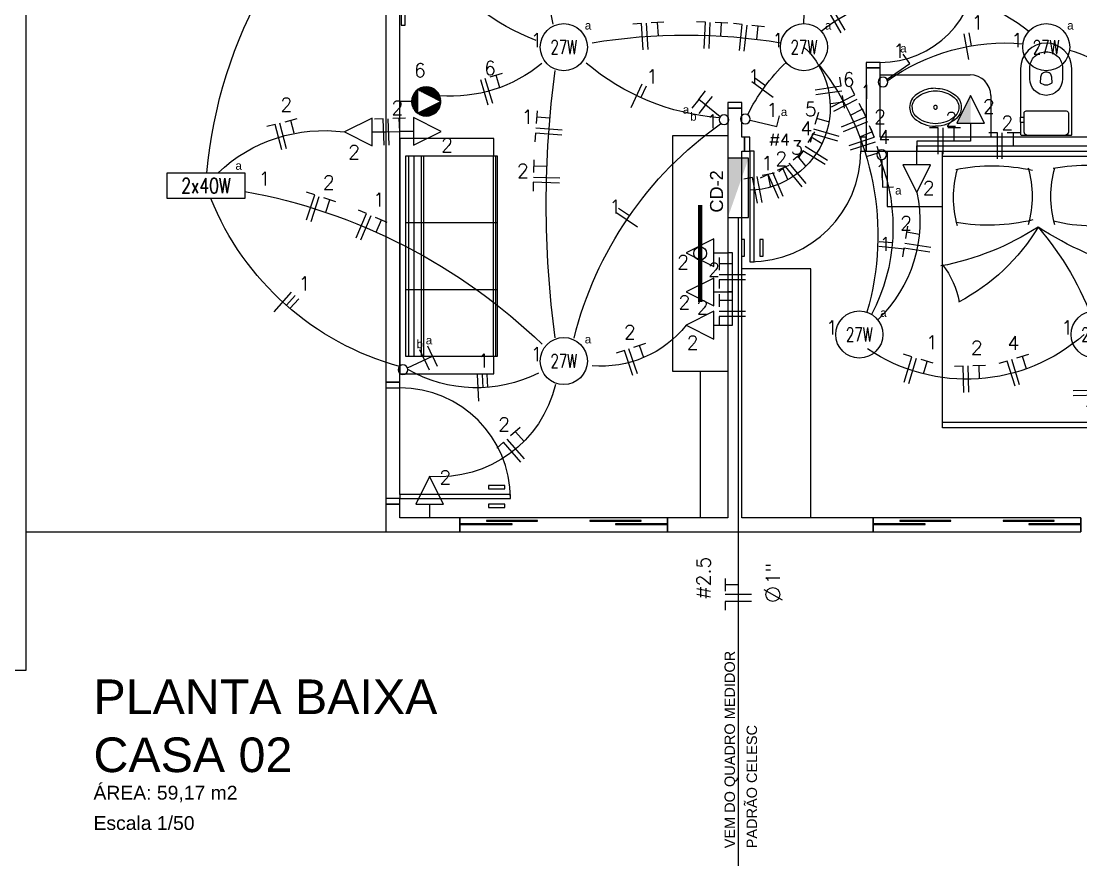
# Model space of a CAD drawing. Header units: metres. Extents: x 49 to 320, y -91 to 27.
# Drawn here: x 152.07 to 159.73, y -69.57 to -63.47 of the extents above; entities that cross this region are included whole.
import ezdxf
from ezdxf.enums import TextEntityAlignment as Align

# ---------------------------------------------------------------- set-up
doc = ezdxf.new("R2010")
doc.units = ezdxf.units.M
doc.header["$LTSCALE"] = 0.2
for name, color, linetype in [('ARQ-___-___-LEG', 3, 'Continuous'), ('ARQ-EQP', 24, 'Continuous'), ('ARQ-EQP-___-INT', 7, 'Continuous'), ('ARQ-MOB-___-INT', 7, 'Continuous'), ('BITOLA', 7, 'Continuous'), ('CIRCUITO', 7, 'Continuous'), ('CIRCUITO_FIACAO', 10, 'Continuous'), ('INTERRUPTORES', 6, 'Continuous'), ('LUMINARIAS', 1, 'Continuous'), ('SOMENTE_FIACAO', 3, 'Continuous'), ('SOMENTE_TUBULACAO', 5, 'Continuous'), ('TEXTO_INTERRUPTOR', 7, 'Continuous'), ('TOMADAS', 3, 'Continuous')]:
    doc.layers.add(name, color=color, linetype=linetype)
doc.styles.add('REGUA100', font='arial.ttf')
doc.styles.add('REGUA200', font='arial.ttf')
doc.styles.add('REGUA60', font='arial.ttf')
doc.styles.add('REGUA80', font='arial.ttf')
doc.styles.add('ROMANS', font='romans', dxfattribs={"height": 6})
doc.styles.get("Standard").update_dxf_attribs({"font": 'arial.ttf'})

# ---------------------------------------------------------------- blocks, each defined once
blk = doc.blocks.new('MBSOF232')
at = {"color": 0}
blk.add_lwpolyline([(100, 80), (-100, 80), (-100, 0), (-85, 0), (-85, -3), (85, -3), (85, 0), (100, 0)], close=True, dxfattribs=at)
at = {"layer": 'ARQ-MOB-___-INT'}
for p, q in [((85, 72.61), (-85, 72.61)), ((-28.51, -3), (-28.51, 75)), ((28.33, -3), (28.33, 75)), ((85, 67.93), (-85, 67.93)), ((85, 61.9), (-85, 61.9)), ((85, 59.89), (-85, 59.89)), ((85, 0.66), (-85, 0.66)), ((85, -1.35), (-85, -1.35))]:
    blk.add_line(p, q, dxfattribs=at)
blk.add_lwpolyline([(85, 0), (85, 75), (-85, 75), (-85, 0)], dxfattribs=at)
blk = doc.blocks.new('SAC616S2')
at = {"layer": 'ARQ-EQP', "color": 0, "linetype": 'ByBlock'}
blk.add_lwpolyline([(18.17, -1.5, -0.329256), (18.5, -1.88), (18.5, -49.6, -0.412623), (0, -68, -0.412623), (-18.5, -49.6), (-18.5, -14.45), (-18.9, -14.45), (-18.9, -10.95), (-18.5, -10.95), (-18.5, -1.88, -0.329256), (-18.17, -1.5), (-17.25, -1.5), (0, -1.5), (17.29, -1.5)], format="xyb", close=True, dxfattribs=at)
at = {"layer": 'ARQ-EQP-___-INT'}
for p, q in [((-18.5, -10.95), (-16, -10.95)), ((-18.5, -14.45), (-16, -14.45))]:
    blk.add_line(p, q, dxfattribs=at)
blk.add_lwpolyline([(-14, -1.5, 0.324141), (-16, -3.5), (-16, -17.5, 0.333333), (-14.5, -19), (0, -19), (14.5, -19, 0.333333), (16, -17.5), (16, -3.5, 0.324141), (14, -1.5, 0.324141)], format="xyb", dxfattribs=at)
for points in [[(0, -61.7, 0.418677), (11.8, -50), (11.8, -42.1, 0.411784), (0, -30.2, 0.411784), (-11.8, -42.1), (-11.8, -50, 0.418677)], [(0, -47, -0.428571), (-4, -43.3), (-4.3, -39.3, -0.16754), (0, -37.8, -0.16754), (4.3, -39.3), (4, -43.3, -0.428571)]]:
    blk.add_lwpolyline(points, format="xyb", close=True, dxfattribs=at)
blk.add_point((3.34, -68), dxfattribs=at)
blk = doc.blocks.new('SAL37S_2')
at = {"layer": 'ARQ-EQP-___-INT'}
for points in [[(0, -10, 0.145827), (-16.8, -14.9, 0.090827), (-22, -19.4, 0.12568), (-24.8, -26.7, 0.221372), (-20.6, -38.8, 0.186059), (0, -46.5, 0.186059)], [(0, -10, -0.145827), (16.8, -14.9, -0.090827), (22, -19.4, -0.12568), (24.8, -26.7, -0.221372), (20.6, -38.8, -0.186059), (0, -46.5, -0.186059)]]:
    blk.add_lwpolyline(points, format="xyb", dxfattribs=at)
blk.add_lwpolyline([(0, -12.5, 0.14623), (-15.5, -17, 0.09047), (-20, -20.9, 0.123903), (-22.4, -27, 0.21906), (-18.9, -37, 0.185248), (0, -44.1, 0.185248), (18.8, -37, 0.21906), (22.3, -27, 0.123903), (20, -20.9, 0.09047), (15.5, -17, 0.14623)], format="xyb", close=True, dxfattribs=at)
blk.add_circle((0, -28.3), 1.8, dxfattribs=at)
blk = doc.blocks.new('MDCCAS22')
at = {"color": 0}
blk.add_lwpolyline([(140, 0), (0, 0), (0, -200), (140, -200)], close=True, dxfattribs=at)
at = {"layer": 'ARQ-MOB-___-INT'}
for p, q in [((0, -4), (140, -4)), ((0, -196), (140, -196))]:
    blk.add_line(p, q, dxfattribs=at)
for centre, radius, start, end in [((36.14, -140.56), 130.32, 79.45741, 103.51085), ((82.89, -32.71), 76.8, 164.48595, 195.51405), ((-15.19, -32.71), 76.8, 344.48595, 15.51405), ((103.9, -146.58), 135.89, 78.80761, 102.36088), ((152.01, -32.7), 76.8, 164.48595, 195.51405), ((55.11, -33.55), 76.8, 344.48595, 15.51405), ((29.71, 76.04), 130.31, 259.29808, 283.35216), ((106.88, 82.36), 135.99, 256.29588, 279.84092), ((-55.47, 137.47), 230.14, 283.86849, 303.27711), ((243.13, -201.79), 226.41, 139.56103, 159.93611), ((178.64, 112.88), 199.47, 237.27407, 259.15181), ((195.03, 19.52), 144.83, 210.93609, 242.5714), ((188.19, -119.84), 61.23, 142.0564, 169.8271), ((-11.98, -146.66), 50.03, 27.33297, 76.02563)]:
    blk.add_arc(centre, radius, start, end, dxfattribs=at)
blk = doc.blocks.new('Titul1')
at = {"color": 6, "style": 'REGUA200', "width": 1.4}
blk.add_attdef('TITULO', (0, 0), '', height=5, dxfattribs=at)
at = {"color": 0, "style": 'REGUA80', "width": 1.4}
blk.add_attdef('ESCALA', (0, -3.98), '', height=2, dxfattribs=at)
blk = doc.blocks.new('*U332', base_point=(2524.24, 302.99))
at = {"linetype": 'Continuous'}
blk.add_circle((2524.24, 302.99), 17, dxfattribs=at)
at = {"linetype": 'Continuous', "style": 'ROMANS', "width": 0.7}
blk.add_text('27W', height=10, dxfattribs=at).set_placement((2524.2, 302.99), align=Align.MIDDLE)
blk = doc.blocks.new('*U333', base_point=(2524.24, 76.33))
at = {"linetype": 'Continuous'}
blk.add_circle((2524.24, 76.33), 17, dxfattribs=at)
at = {"linetype": 'Continuous', "style": 'ROMANS', "width": 0.7}
blk.add_text('27W', height=10, dxfattribs=at).set_placement((2524.2, 76.33), align=Align.MIDDLE)
blk = doc.blocks.new('*U334', base_point=(2697.74, 302.99))
at = {"linetype": 'Continuous'}
blk.add_circle((2697.74, 302.99), 17, dxfattribs=at)
at = {"linetype": 'Continuous', "style": 'ROMANS', "width": 0.7}
blk.add_text('27W', height=10, dxfattribs=at).set_placement((2697.7, 302.99), align=Align.MIDDLE)
blk = doc.blocks.new('*U335', base_point=(2872.74, 302.99))
at = {"linetype": 'Continuous'}
blk.add_circle((2872.74, 302.99), 17, dxfattribs=at)
at = {"linetype": 'Continuous', "style": 'ROMANS', "width": 0.7}
blk.add_text('27W', height=10, dxfattribs=at).set_placement((2872.7, 302.99), align=Align.MIDDLE)
blk = doc.blocks.new('*U336', base_point=(2907.74, 95.49))
at = {"linetype": 'Continuous'}
blk.add_circle((2907.74, 95.49), 17, dxfattribs=at)
at = {"linetype": 'Continuous', "style": 'ROMANS', "width": 0.7}
blk.add_text('27W', height=10, dxfattribs=at).set_placement((2907.7, 95.49), align=Align.MIDDLE)
blk = doc.blocks.new('*U337', base_point=(2737.74, 95.49))
at = {"linetype": 'Continuous'}
blk.add_circle((2737.74, 95.49), 17, dxfattribs=at)
at = {"linetype": 'Continuous', "style": 'ROMANS', "width": 0.7}
blk.add_text('27W', height=10, dxfattribs=at).set_placement((2737.7, 95.49), align=Align.MIDDLE)
blk = doc.blocks.new('*U396', base_point=(2265.74, 202.99))
blk.add_lwpolyline([(2237.74, 193.74), (2237.74, 212.24), (2293.74, 212.24), (2293.74, 193.74)], close=True)
at = {"style": 'ROMANS', "width": 0.75}
blk.add_text('2x40W', height=11, dxfattribs=at).set_placement((2265.74, 202.99), align=Align.MIDDLE)
blk = doc.blocks.new('*U321', base_point=(1831, -37))
blk.add_lwpolyline([(1802.5, -37), (1802.5, -17), (1859.5, -17), (1859.5, -37)], close=True)
blk.add_trace([(1859.5, -17), (1802.5, -37), (1859.5, -37)])
blk = doc.blocks.new('*U402', base_point=(1511.24, 274.62))
at = {"color": 2}
for p, q in [((1490.54, 291.31), (1495.14, 297.85)), ((1506.9, 279.8), (1490.54, 291.31))]:
    blk.add_line(p, q, dxfattribs=at)
blk.add_circle((1509.76, 277.79), 3.5, dxfattribs=at)
blk = doc.blocks.new('*U404', base_point=(1513.03, 227.99))
at = {"color": 2}
for p, q in [((1510.66, 221.86), (1510.28, 201.86)), ((1510.28, 201.86), (1502.28, 202.01))]:
    blk.add_line(p, q, dxfattribs=at)
blk.add_circle((1510.73, 225.36), 3.5, dxfattribs=at)
blk = doc.blocks.new('*U405', base_point=(1611.24, 248.26))
at = {"color": 2}
for p, q in [((1586.41, 245.65), (1584.54, 253.43)), ((1605.85, 250.33), (1586.41, 245.65))]:
    blk.add_line(p, q, dxfattribs=at)
blk.add_circle((1609.26, 251.15), 3.5, dxfattribs=at)
blk = doc.blocks.new('*U407', base_point=(1850.74, 67.39))
for p, q in [((1827.1, 79.86), (1830.45, 87.13)), ((1832.93, 77.17), (1836.28, 84.44)), ((1827.1, 79.86), (1823.75, 72.6)), ((1845.26, 71.48), (1827.1, 79.86)), ((1832.93, 77.17), (1829.58, 69.91))]:
    blk.add_line(p, q)
blk.add_circle((1848.44, 70.02), 3.5)
blk = doc.blocks.new('*U408', base_point=(1621.24, 249.71))
for p, q in [((1642.97, 265.26), (1637.96, 271.5)), ((1627.37, 252.74), (1642.97, 265.26)), ((1637.96, 261.23), (1632.95, 267.47)), ((1637.96, 261.23), (1642.96, 255)), ((1642.97, 265.26), (1647.98, 259.02))]:
    blk.add_line(p, q)
blk.add_circle((1624.64, 250.55), 3.5)
blk = doc.blocks.new('*X411')
at = {"color": 0}
for p, q in [((333.04, 761.73), (337.42, 766.1)), ((333.63, 763.2), (337.42, 766.99)), ((335.06, 765.51), (337.24, 767.69)), ((337.98, 767.55), (339.55, 769.11)), ((338.57, 767.25), (341.02, 769.7)), ((339.16, 766.96), (342.24, 770.04)), ((339.75, 766.66), (343.31, 770.22)), ((340.34, 766.37), (344.28, 770.31)), ((340.93, 766.07), (345.18, 770.33)), ((341.52, 765.78), (346.02, 770.28)), ((342.1, 765.49), (346.8, 770.18)), ((342.69, 765.19), (347.55, 770.05)), ((343.28, 764.9), (348.26, 769.87)), ((343.87, 764.6), (348.94, 769.66)), ((344.46, 764.31), (349.58, 769.43)), ((345.05, 764.01), (350.2, 769.16)), ((345.64, 763.72), (350.79, 768.86)), ((346.23, 763.42), (351.35, 768.55)), ((346.82, 763.13), (351.89, 768.2)), ((347.41, 762.83), (352.41, 767.84)), ((348, 762.54), (352.9, 767.45)), ((348.59, 762.24), (353.38, 767.03)), ((349.18, 761.95), (353.83, 766.6)), ((349.77, 761.65), (354.25, 766.14)), ((350.35, 761.36), (354.66, 765.66)), ((332.42, 757.57), (337.42, 762.57)), ((332.44, 758.47), (337.42, 763.45)), ((332.47, 756.73), (337.42, 761.68)), ((332.52, 759.44), (337.42, 764.34)), ((332.56, 755.94), (337.42, 760.8)), ((332.7, 755.2), (337.42, 759.92)), ((332.71, 760.51), (337.42, 765.22)), ((332.87, 754.49), (337.42, 759.03)), ((333.08, 753.81), (337.42, 758.15)), ((333.32, 753.17), (337.42, 757.26)), ((344.07, 745.36), (355.67, 756.95)), ((344.93, 745.33), (357.42, 757.82)), ((345.85, 745.36), (357.38, 756.9)), ((350.94, 761.07), (355.04, 765.16)), ((351.53, 760.77), (355.4, 764.64)), ((352.12, 760.48), (355.74, 764.09)), ((352.71, 760.18), (356.05, 763.52)), ((353.3, 759.89), (356.33, 762.92)), ((353.89, 759.59), (356.59, 762.3)), ((354.48, 759.3), (356.82, 761.64)), ((355.07, 759), (357.02, 760.96)), ((355.66, 758.71), (357.19, 760.24)), ((356.25, 758.41), (357.31, 759.48)), ((356.84, 758.12), (357.39, 758.67)), ((333.59, 752.55), (337.42, 756.38)), ((333.88, 751.96), (337.42, 755.5)), ((334.2, 751.39), (337.42, 754.61)), ((334.55, 750.85), (337.42, 753.73)), ((334.91, 750.34), (337.42, 752.84)), ((335.3, 749.84), (337.42, 751.96)), ((335.71, 749.37), (337.42, 751.08)), ((336.15, 748.92), (337.42, 750.19)), ((336.6, 748.49), (337.42, 749.31)), ((337.08, 748.09), (337.42, 748.43)), ((337.58, 747.71), (337.99, 748.11)), ((338.11, 747.35), (339.76, 749)), ((338.66, 747.01), (341.53, 749.88)), ((339.23, 746.7), (343.3, 750.77)), ((339.83, 746.41), (345.06, 751.65)), ((340.45, 746.15), (346.83, 752.53)), ((341.11, 745.92), (348.6, 753.42)), ((341.79, 745.73), (350.37, 754.3)), ((342.51, 745.56), (352.13, 755.19)), ((343.27, 745.44), (353.9, 756.07)), ((346.85, 745.48), (357.27, 755.9)), ((347.95, 745.7), (357.05, 754.79)), ((349.23, 746.1), (356.65, 753.52)), ((350.84, 746.82), (355.93, 751.91))]:
    blk.add_line(p, q, dxfattribs=at)
blk = doc.blocks.new('*U414', base_point=(1850.74, 263.81))
for p, q in [((1820.99, 263.81), (1837.99, 272.31)), ((1837.99, 272.31), (1837.99, 255.31)), ((1837.99, 255.31), (1820.99, 263.81)), ((1842.24, 263.81), (1850.74, 263.81))]:
    blk.add_line(p, q)
blk.add_circle((1831.62, 263.81), 10.62)
at = {"xscale": 0.85, "yscale": 0.85, "zscale": 0.85, "rotation": 180}
blk.add_blockref('*X411', (2124.8, 907.96), dxfattribs=at)
blk = doc.blocks.new('*U417', base_point=(1484.76, 227.99))
for p, q in [((1484.76, 217.99), (1484.76, 227.99)), ((1474.76, 217.99), (1494.76, 217.99)), ((1484.76, 197.99), (1474.76, 217.99)), ((1494.76, 217.99), (1484.76, 197.99))]:
    blk.add_line(p, q)
blk = doc.blocks.new('*U420', base_point=(1621.24, 102.24))
for p, q in [((1631.24, 112.24), (1651.24, 102.24)), ((1631.24, 92.24), (1631.24, 112.24)), ((1631.24, 102.24), (1621.24, 102.24)), ((1651.24, 102.24), (1631.24, 92.24))]:
    blk.add_line(p, q)
blk = doc.blocks.new('*U421', base_point=(1621.24, 126.22))
for p, q in [((1631.24, 136.22), (1651.24, 126.22)), ((1631.24, 116.22), (1631.24, 136.22)), ((1631.24, 126.22), (1621.24, 126.22)), ((1651.24, 126.22), (1631.24, 116.22))]:
    blk.add_line(p, q)
blk = doc.blocks.new('*U422', base_point=(1621.24, 154.5))
for p, q in [((1631.24, 164.5), (1651.24, 154.5)), ((1631.24, 144.5), (1631.24, 164.5)), ((1631.24, 154.5), (1621.24, 154.5)), ((1651.24, 154.5), (1631.24, 144.5))]:
    blk.add_line(p, q)
blk = doc.blocks.new('*U425', base_point=(1829.21, -37.01))
for p, q in [((1819.21, -27.01), (1829.21, -7.01)), ((1829.21, -7.01), (1839.21, -27.01)), ((1839.21, -27.01), (1819.21, -27.01)), ((1829.21, -27.01), (1829.21, -37.01))]:
    blk.add_line(p, q)
blk = doc.blocks.new('*U426', base_point=(1850.74, 242.1))
for p, q in [((1820.74, 242.1), (1840.74, 252.1)), ((1840.74, 252.1), (1840.74, 232.1)), ((1840.74, 232.1), (1820.74, 242.1)), ((1840.74, 242.1), (1850.74, 242.1))]:
    blk.add_line(p, q)
blk = doc.blocks.new('*U427', base_point=(1860.74, 241.74))
for p, q in [((1870.74, 251.74), (1890.74, 241.74)), ((1870.74, 231.74), (1870.74, 251.74)), ((1870.74, 241.74), (1860.74, 241.74)), ((1890.74, 241.74), (1870.74, 231.74))]:
    blk.add_line(p, q)
blk = doc.blocks.new('*U434', base_point=(1605.24, 199.63))
at = {"linetype": 'ByBlock'}
for start, end in [(283.82247, 283.82247), (133.0073, 268.33735)]:
    blk.add_arc((1606.98, 259.32), 59.72, start, end, dxfattribs=at)
blk = doc.blocks.new('*U435', base_point=(1553.79, 314.56))
at = {"linetype": 'ByBlock'}
blk.add_arc((1478.74, 221.27), 119.73, 51.18675, 128.81325, dxfattribs=at)
blk = doc.blocks.new('*U436', base_point=(1579.21, 292))
at = {"linetype": 'ByBlock'}
blk.add_arc((1485.23, 194.29), 135.57, 26.05607, 46.11526, dxfattribs=at)
blk = doc.blocks.new('*U437', base_point=(1582.95, 306.12))
at = {"linetype": 'ByBlock'}
blk.add_arc((1651.12, -104.29), 416.04, 80.56994, 99.43006, dxfattribs=at)
blk = doc.blocks.new('*U438', base_point=(1566.35, 319.99))
at = {"linetype": 'ByBlock'}
for start, end in [(64.71513, 64.71513), (1.87242, 60.25791)]:
    blk.add_arc((1347.88, 312.85), 218.58, start, end, dxfattribs=at)
blk = doc.blocks.new('*U439', base_point=(1555.21, 290.06))
at = {"linetype": 'ByBlock'}
for start, end in [(201.09787, 201.09787), (141.96764, 196.2101)]:
    blk.add_arc((1712.22, 167.25), 199.34, start, end, dxfattribs=at)
blk = doc.blocks.new('*U440', base_point=(1512.8, 85.09))
at = {"linetype": 'ByBlock'}
for start, end in [(311.54724, 311.54724), (228.45276, 303.94152)]:
    blk.add_arc((1441.24, 191.41), 128.16, start, end, dxfattribs=at)
blk = doc.blocks.new('*U441', base_point=(1517.42, 110.02))
at = {"linetype": 'ByBlock'}
blk.add_arc((1637.2, 172.85), 135.26, 158.7442, 207.67668, dxfattribs=at)
blk = doc.blocks.new('*U442', base_point=(1512.98, 106.13))
at = {"linetype": 'ByBlock'}
blk.add_arc((1580.88, 177.25), 98.33, 167.81988, 226.32762, dxfattribs=at)
blk = doc.blocks.new('*U445', base_point=(1484.76, 227.99))
at = {"linetype": 'ByBlock'}
blk.add_lwpolyline([(1484.76, 227.99), (1484.76, 231.73), (1305.42, 231.73), (1305.42, 227.99)], dxfattribs=at)
blk = doc.blocks.new('*U446', base_point=(1374.38, 300.85))
at = {"linetype": 'ByBlock'}
blk.add_arc((1391.24, 235.58), 67.41, 104.48774, 151.26272, dxfattribs=at)
blk = doc.blocks.new('*U447', base_point=(1408.07, 305.44))
at = {"linetype": 'ByBlock'}
blk.add_arc((1420.79, 159.08), 146.92, 54.38759, 94.96753, dxfattribs=at)
blk = doc.blocks.new('*U453', base_point=(1739.87, 319.54))
at = {"linetype": 'ByBlock'}
blk.add_arc((1289.74, 416.33), 460.42, 347.86573, 12.13427, dxfattribs=at)
blk = doc.blocks.new('*U454', base_point=(1738.47, 286.17))
at = {"linetype": 'ByBlock'}
blk.add_arc((1024.38, 189.66), 720.58, 352.30262, 7.69738, dxfattribs=at)
blk = doc.blocks.new('*U455', base_point=(1723.55, 291.41))
at = {"linetype": 'ByBlock'}
blk.add_arc((1614.14, 421.38), 169.89, 274.61369, 310.09085, dxfattribs=at)
blk = doc.blocks.new('*U456', base_point=(1732.37, 92.94))
at = {"linetype": 'ByBlock'}
blk.add_arc((1470.13, 27.02), 270.4, 14.10915, 54.66184, dxfattribs=at)
blk = doc.blocks.new('*U457', base_point=(1719.32, 72.99))
at = {"linetype": 'ByBlock'}
for start, end in [(287.56289, 287.56289), (218.43399, 275.06739)]:
    blk.add_arc((1712.42, 150.79), 78.11, start, end, dxfattribs=at)
blk = doc.blocks.new('*U458', base_point=(1750.51, 67.49))
at = {"linetype": 'ByBlock'}
blk.add_arc((1795.17, 157.19), 100.2, 243.53123, 299.77846, dxfattribs=at)
blk = doc.blocks.new('*U459', base_point=(1738.24, 59.48))
at = {"linetype": 'ByBlock'}
blk.add_arc((1822.48, 79.27), 86.54, 193.2213, 274.46072, dxfattribs=at)
blk = doc.blocks.new('*U460', base_point=(1752.27, 307.91))
at = {"linetype": 'ByBlock'}
blk.add_arc((1702.12, 444.5), 145.5, 290.16087, 4.05589, dxfattribs=at)
blk = doc.blocks.new('*U461', base_point=(1748.18, 291.14))
at = {"linetype": 'ByBlock'}
blk.add_arc((1813.96, 371), 103.46, 230.52012, 274.33674, dxfattribs=at)
blk = doc.blocks.new('*U462', base_point=(1747.96, 88.4))
at = {"linetype": 'ByBlock'}
blk.add_arc((2037.38, -210.32), 415.94, 100.33806, 134.09441, dxfattribs=at)
blk = doc.blocks.new('*U463', base_point=(1982.05, 212.24))
at = {"linetype": 'ByBlock'}
blk.add_arc((1905.64, 131.77), 110.98, 46.4822, 97.71385, dxfattribs=at)
blk = doc.blocks.new('*U464', base_point=(1860.74, 241.74))
at = {"linetype": 'ByBlock'}
blk.add_lwpolyline([(1860.74, 241.74), (1860.74, 241.74), (1850.74, 242.1), (1850.74, 242.1)], dxfattribs=at)
blk = doc.blocks.new('*U465', base_point=(1987.27, 193.74))
at = {"linetype": 'ByBlock'}
blk.add_arc((1796.64, 270.64), 205.55, 285.33225, 338.03016, dxfattribs=at)
blk = doc.blocks.new('*U466', base_point=(1990.06, 212.24))
at = {"linetype": 'ByBlock'}
blk.add_arc((1658.81, 183.21), 332.52, 5.00833, 54.68694, dxfattribs=at)
blk = doc.blocks.new('*U478', base_point=(1621.24, 102.24))
at = {"linetype": 'ByBlock'}
blk.add_lwpolyline([(1621.24, 102.24), (1617.97, 102.24), (1617.97, 126.22), (1621.24, 126.22)], dxfattribs=at)
blk = doc.blocks.new('*U479', base_point=(1621.24, 126.22))
at = {"linetype": 'ByBlock'}
blk.add_lwpolyline([(1621.24, 126.22), (1617.97, 126.22), (1617.97, 154.5), (1621.24, 154.5)], dxfattribs=at)
blk = doc.blocks.new('*U448', base_point=(1438.38, 237.99))
for p, q in [((1428.38, 247.99), (1438.38, 267.99)), ((1438.38, 267.99), (1448.38, 247.99)), ((1448.38, 247.99), (1428.38, 247.99)), ((1438.38, 247.99), (1438.38, 237.99))]:
    blk.add_line(p, q)
blk.add_trace([(1438.38, 247.99), (1448.38, 247.99), (1438.38, 267.99)])
blk = doc.blocks.new('*U481', base_point=(2818.1, 237.99))
at = {"linetype": 'ByBlock'}
blk.add_lwpolyline([(2818.1, 237.99), (2818.1, 235.21), (2779.22, 235.21), (2779.22, 227.99), (2779.22, 227.99)], dxfattribs=at)
blk = doc.blocks.new('*U444', base_point=(1360.03, 78.92))
at = {"linetype": 'ByBlock'}
for start, end in [(16.02017, 16.02017), (337.45978, 9.75183)]:
    blk.add_arc((1206.81, 52.59), 155.47, start, end, dxfattribs=at)
blk = doc.blocks.new('N')
for p, q in [((0, 9.5), (-6.33, 9.5)), ((0, -9.5), (0, 9.5))]:
    blk.add_line(p, q)
blk = doc.blocks.new('F')
blk.add_line((0, -9.5), (0, 9.5))
blk = doc.blocks.new('T')
at = {"linetype": 'Continuous'}
for p, q in [((4.57, 9.5), (-4.57, 9.5)), ((0, 0), (0, 9.5))]:
    blk.add_line(p, q, dxfattribs=at)
blk = doc.blocks.new('*U508', base_point=(2667.9, 201.33))
at = {"layer": 'SOMENTE_FIACAO', "linetype": 'ByBlock', "rotation": 10.63878627}
for name, p in [('N', (2662.35, 199.57)), ('F', (2665.79, 200.21)), ('T', (2673.72, 201.7))]:
    blk.add_blockref(name, p, dxfattribs=at)
blk = doc.blocks.new('*U509', base_point=(2725.25, 323.63))
at = {"layer": 'SOMENTE_FIACAO', "linetype": 'ByBlock', "rotation": 30.37507652}
for name, p in [('T', (2729.69, 327.49)), ('N', (2719.71, 321.64)), ('F', (2722.73, 323.41))]:
    blk.add_blockref(name, p, dxfattribs=at)
blk = doc.blocks.new('*U511', base_point=(2657.77, 308.57))
at = {"layer": 'SOMENTE_FIACAO', "linetype": 'ByBlock', "rotation": 353.79237064}
for name, p in [('N', (2652.1, 309.93)), ('F', (2655.58, 309.55)), ('T', (2663.61, 308.68))]:
    blk.add_blockref(name, p, dxfattribs=at)
blk = doc.blocks.new('*U512', base_point=(2728.28, 258.83))
at = {"layer": 'SOMENTE_FIACAO', "linetype": 'ByBlock', "rotation": 297.42262544}
for name, p in [('N', (2726.04, 264.19)), ('F', (2727.65, 261.08)), ('T', (2731.37, 253.92))]:
    blk.add_blockref(name, p, dxfattribs=at)
blk = doc.blocks.new('*U513', base_point=(2778.19, 67.67))
at = {"layer": 'SOMENTE_FIACAO', "linetype": 'ByBlock', "rotation": 343.3321522000001}
for name, p in [('N', (2772.94, 70.29)), ('F', (2776.29, 69.29)), ('T', (2784.03, 66.97))]:
    blk.add_blockref(name, p, dxfattribs=at)
blk = doc.blocks.new('*U514', base_point=(2515.67, 245.84))
at = {"layer": 'SOMENTE_FIACAO', "linetype": 'ByBlock', "rotation": 85.51595876999998}
for name, p in [('T', (2514.18, 251.77)), ('N', (2513.28, 240.23)), ('F', (2513.55, 243.72))]:
    blk.add_blockref(name, p, dxfattribs=at)
blk = doc.blocks.new('*U516', base_point=(2383.47, 171.99))
at = {"layer": 'SOMENTE_FIACAO', "linetype": 'ByBlock', "rotation": 336.73548515}
for name, p in [('N', (2378.07, 174.08)), ('F', (2381.28, 172.7)), ('T', (2388.7, 169.51))]:
    blk.add_blockref(name, p, dxfattribs=at)
blk = doc.blocks.new('R')
blk.add_line((0, 0), (0, 9.5))
blk = doc.blocks.new('*U519', base_point=(2817.17, 302.38))
at = {"layer": 'SOMENTE_FIACAO', "linetype": 'ByBlock', "rotation": 10.2935086}
for name, p in [('F', (2815.22, 303.32)), ('R', (2818.67, 303.94))]:
    blk.add_blockref(name, p, dxfattribs=at)
blk = doc.blocks.new('*U520', base_point=(2760.1, 159.96))
at = {"layer": 'SOMENTE_FIACAO', "linetype": 'ByBlock', "rotation": 84.48042533}
for name, p in [('R', (2761.59, 161.58)), ('F', (2761.25, 158.1))]:
    blk.add_blockref(name, p, dxfattribs=at)
blk = doc.blocks.new('*U521', base_point=(2670.18, 272.76))
at = {"layer": 'SOMENTE_FIACAO', "linetype": 'ByBlock', "rotation": 54.14379192}
for name, p in [('F', (2667.85, 272.28)), ('R', (2669.9, 275.12))]:
    blk.add_blockref(name, p, dxfattribs=at)
blk = doc.blocks.new('*U525', base_point=(2578.29, 266.99))
at = {"layer": 'SOMENTE_FIACAO', "linetype": 'ByBlock', "rotation": 335.13352304}
for name, p in [('F', (2576.82, 267.98)), ('R', (2579.99, 266.5))]:
    blk.add_blockref(name, p, dxfattribs=at)
blk = doc.blocks.new('*U526', base_point=(2571.15, 179.39))
at = {"layer": 'SOMENTE_FIACAO', "linetype": 'ByBlock', "rotation": 55.62120412000001}
for name, p in [('R', (2571.68, 181.15)), ('F', (2569.7, 178.26))]:
    blk.add_blockref(name, p, dxfattribs=at)
blk = doc.blocks.new('*U527', base_point=(2465.82, 58.02))
at = {"layer": 'SOMENTE_FIACAO', "linetype": 'ByBlock', "rotation": 2.60554396}
for name, p in [('F', (2462.37, 56.93)), ('R', (2465.87, 57.09)), ('R', (2469.36, 57.25))]:
    blk.add_blockref(name, p, dxfattribs=at)
blk = doc.blocks.new('*U528', base_point=(2324.59, 117.47))
at = {"layer": 'SOMENTE_FIACAO', "linetype": 'ByBlock', "rotation": 318.55643906}
for name, p in [('F', (2321.17, 118.88)), ('R', (2323.79, 116.56)), ('R', (2326.42, 114.24))]:
    blk.add_blockref(name, p, dxfattribs=at)
blk = doc.blocks.new('*U571', base_point=(2680.81, 205.24))
at = {"layer": 'SOMENTE_FIACAO', "linetype": 'ByBlock', "rotation": 23.75053618999999}
for name, p in [('T', (2686.36, 207)), ('N', (2675.76, 202.33)), ('F', (2678.97, 203.74))]:
    blk.add_blockref(name, p, dxfattribs=at)
blk = doc.blocks.new('*U574', base_point=(2631.81, 310.41))
at = {"layer": 'SOMENTE_FIACAO', "linetype": 'ByBlock', "rotation": 357.3840892900001}
for name, p in [('N', (2626.07, 311.57)), ('F', (2629.57, 311.41)), ('T', (2637.64, 311.05))]:
    blk.add_blockref(name, p, dxfattribs=at)
blk = doc.blocks.new('*U576', base_point=(2735.47, 243.46))
at = {"layer": 'SOMENTE_FIACAO', "linetype": 'ByBlock', "rotation": 292.53173877}
for name, p in [('N', (2733.67, 248.98)), ('F', (2735.01, 245.75)), ('T', (2738.11, 238.29))]:
    blk.add_blockref(name, p, dxfattribs=at)
blk = doc.blocks.new('*U577', base_point=(2818.85, 63.01))
at = {"layer": 'SOMENTE_FIACAO', "linetype": 'ByBlock', "rotation": 1.60808932}
for name, p in [('N', (2813.05, 63.14)), ('F', (2816.55, 63.24)), ('T', (2824.62, 63.46))]:
    blk.add_blockref(name, p, dxfattribs=at)
blk = doc.blocks.new('*U578', base_point=(2902.03, 49.43))
at = {"layer": 'SOMENTE_FIACAO', "linetype": 'ByBlock', "rotation": 271.16543662}
for name, p in [('N', (2901.62, 55.21)), ('F', (2901.69, 51.71)), ('T', (2901.85, 43.64))]:
    blk.add_blockref(name, p, dxfattribs=at)
blk = doc.blocks.new('*U580', base_point=(2779.89, 162.15))
at = {"layer": 'SOMENTE_FIACAO', "linetype": 'ByBlock', "rotation": 81.13581409}
for name, p in [('T', (2781.15, 167.81)), ('F', (2779.91, 159.84)), ('N', (2779.37, 156.38))]:
    blk.add_blockref(name, p, dxfattribs=at)
blk = doc.blocks.new('*U581', base_point=(2800.51, 235.33))
at = {"layer": 'SOMENTE_FIACAO', "linetype": 'ByBlock'}
for name, p in [('N', (2794.72, 235.21)), ('F', (2798.22, 235.21)), ('T', (2806.29, 235.21))]:
    blk.add_blockref(name, p, dxfattribs=at)
blk = doc.blocks.new('*U582', base_point=(2843.33, 231.57))
at = {"layer": 'SOMENTE_FIACAO', "linetype": 'ByBlock'}
for name, p in [('N', (2837.54, 231.73)), ('F', (2841.04, 231.73)), ('T', (2849.11, 231.73))]:
    blk.add_blockref(name, p, dxfattribs=at)
blk = doc.blocks.new('*U583', base_point=(2512.92, 210.9))
at = {"layer": 'SOMENTE_FIACAO', "linetype": 'ByBlock', "rotation": 88.30810192}
for name, p in [('T', (2512.01, 216.72)), ('F', (2511.77, 208.65)), ('N', (2511.67, 205.15))]:
    blk.add_blockref(name, p, dxfattribs=at)
blk = doc.blocks.new('*U584', base_point=(2575.93, 78.43))
at = {"layer": 'SOMENTE_FIACAO', "linetype": 'ByBlock', "rotation": 18.61657323}
for name, p in [('F', (2574.33, 76.04)), ('T', (2581.98, 78.62)), ('N', (2571.01, 74.93))]:
    blk.add_blockref(name, p, dxfattribs=at)
blk = doc.blocks.new('*U585', base_point=(2646.14, 114.38))
at = {"layer": 'SOMENTE_FIACAO', "linetype": 'ByBlock', "rotation": 90}
for name, p in [('T', (2646.01, 120.16)), ('F', (2646.01, 112.09)), ('N', (2646.01, 108.59))]:
    blk.add_blockref(name, p, dxfattribs=at)
blk = doc.blocks.new('*U586', base_point=(2645.46, 140.78))
at = {"layer": 'SOMENTE_FIACAO', "linetype": 'ByBlock', "rotation": 90}
for name, p in [('T', (2646.01, 146.57)), ('F', (2646.01, 138.49)), ('N', (2646.01, 134.99))]:
    blk.add_blockref(name, p, dxfattribs=at)
blk = doc.blocks.new('*U587', base_point=(2490.73, 14.89))
at = {"layer": 'SOMENTE_FIACAO', "linetype": 'ByBlock', "rotation": 41.38205096000001}
for name, p in [('T', (2495.56, 18.16)), ('N', (2486.87, 10.51)), ('F', (2489.5, 12.83))]:
    blk.add_blockref(name, p, dxfattribs=at)
blk = doc.blocks.new('*U588', base_point=(2347.11, 186.19))
at = {"layer": 'SOMENTE_FIACAO', "linetype": 'ByBlock', "rotation": 342.10813305}
for name, p in [('N', (2341.38, 187.28)), ('F', (2344.71, 186.2)), ('T', (2352.39, 183.72))]:
    blk.add_blockref(name, p, dxfattribs=at)
blk = doc.blocks.new('*U589', base_point=(2324.51, 236.36))
at = {"layer": 'SOMENTE_FIACAO', "linetype": 'ByBlock', "rotation": 14.13164469}
for name, p in [('N', (2318.14, 237.97)), ('F', (2321.53, 238.83)), ('T', (2329.36, 240.8))]:
    blk.add_blockref(name, p, dxfattribs=at)
blk = doc.blocks.new('*U590', base_point=(2399.91, 241.95))
at = {"layer": 'SOMENTE_FIACAO', "linetype": 'ByBlock', "rotation": 2.03331521}
for name, p in [('N', (2394.13, 241.68)), ('F', (2397.62, 241.81)), ('T', (2405.69, 242.09))]:
    blk.add_blockref(name, p, dxfattribs=at)
blk = doc.blocks.new('*U598', base_point=(2694.6, 213.63))
at = {"layer": 'SOMENTE_FIACAO', "linetype": 'ByBlock', "rotation": 39.44598987}
for name, p in [('T', (2699.42, 216.89)), ('N', (2690.48, 209.53)), ('F', (2693.19, 211.76))]:
    blk.add_blockref(name, p, dxfattribs=at)
blk = doc.blocks.new('bitol')
for p, q in [((5.27, 10), (3.33, -0.04)), ((9.37, 10), (7.44, -0.04)), ((2.25, 3.18), (9.54, 3.18)), ((3.08, 6.89), (10.37, 6.89))]:
    blk.add_line(p, q)
at = {"style": 'ROMANS'}
blk.add_attdef('BS', (10.82, -0.01), '', height=10, dxfattribs=at)
blk = doc.blocks.new('*U601', base_point=(2707.3, 228.56))
at = {"layer": 'SOMENTE_FIACAO', "linetype": 'ByBlock', "rotation": 58.54093424}
for name, p in [('T', (2710.97, 233.09)), ('F', (2706.76, 226.21)), ('N', (2704.93, 223.22))]:
    blk.add_blockref(name, p, dxfattribs=at)
blk = doc.blocks.new('*U602', base_point=(2740.69, 229.39))
at = {"layer": 'SOMENTE_FIACAO', "linetype": 'ByBlock', "rotation": 288.20652481}
for name, p in [('N', (2739.32, 235.03)), ('F', (2740.41, 231.7)), ('T', (2742.93, 224.03))]:
    blk.add_blockref(name, p, dxfattribs=at)
blk = doc.blocks.new('*U603', base_point=(2853.03, 68.66))
at = {"layer": 'SOMENTE_FIACAO', "linetype": 'ByBlock', "rotation": 17.11009382}
for name, p in [('F', (2850.76, 68.25)), ('T', (2858.48, 70.62)), ('N', (2847.42, 67.22))]:
    blk.add_blockref(name, p, dxfattribs=at)
blk = doc.blocks.new('*U604', base_point=(2714.33, 243.39))
at = {"layer": 'SOMENTE_FIACAO', "linetype": 'ByBlock', "rotation": 74.46085579999999}
for name, p in [('T', (2716.09, 248.9)), ('N', (2712.99, 237.75)), ('F', (2713.93, 241.12))]:
    blk.add_blockref(name, p, dxfattribs=at)
blk = doc.blocks.new('*U608', base_point=(2715.39, 267.83))
at = {"layer": 'SOMENTE_FIACAO', "linetype": 'ByBlock', "rotation": 278.28594645}
for name, p in [('N', (2715.27, 273.66)), ('F', (2715.77, 270.19)), ('T', (2716.94, 262.2))]:
    blk.add_blockref(name, p, dxfattribs=at)
blk = doc.blocks.new('*U609', base_point=(2586.89, 310.1))
at = {"layer": 'SOMENTE_FIACAO', "linetype": 'ByBlock', "rotation": 3.587455530000001}
for name, p in [('N', (2581.06, 310.57)), ('F', (2584.55, 310.78)), ('T', (2592.61, 311.29))]:
    blk.add_blockref(name, p, dxfattribs=at)
blk = doc.blocks.new('*U610', base_point=(2471.98, 273.58))
at = {"layer": 'SOMENTE_FIACAO', "linetype": 'ByBlock', "rotation": 16.82414026}
for name, p in [('T', (2478.01, 273.64)), ('F', (2466.93, 270.29)), ('F', (2470.28, 271.3))]:
    blk.add_blockref(name, p, dxfattribs=at)
blk = doc.blocks.new('diam')
blk.add_line((8.47, 11.54), (1.06, -1.68))
blk.add_circle((4.96, 5.01), 5)
at = {"style": 'ROMANS'}
blk.add_attdef('DS', (12.39, -0.01), '', height=10, dxfattribs=at)

msp = doc.modelspace()

# ---------------------------------------------------------------- linework, layer by layer
for p, q in [((152.1054, -68.153), (152.1054, -59.853)), ((154.8154, -62.693), (154.8154, -63.493)), ((154.8454, -63.493), (154.8454, -62.693)), ((154.7054, -63.133), (154.7054, -66.073)), ((154.8054, -66.073), (154.8054, -63.133)), ((154.8154, -63.493), (154.8454, -63.493)), ((158.1754, -63.763), (158.1754, -63.803)), ((158.2754, -63.763), (158.1754, -63.763)), ((158.2754, -63.803), (158.2754, -63.763)), ((158.1754, -63.803), (158.1754, -64.303)), ((158.2754, -63.803), (158.1754, -63.803)), ((158.1754, -63.803), (158.2754, -63.803)), ((158.2754, -64.303), (158.2754, -63.803)), ((158.2754, -63.853), (158.9254, -63.853)), ((157.1754, -64.053), (157.1754, -64.093)), ((157.2754, -64.053), (157.1754, -64.053)), ((157.2754, -64.093), (157.2754, -64.053)), ((159.0754, -64.003), (159.0754, -64.303)), ((157.1754, -64.093), (157.1754, -67.053)), ((157.2754, -64.093), (157.1754, -64.093)), ((157.1754, -64.093), (157.2754, -64.093)), ((157.2754, -64.303), (157.2754, -64.093)), ((157.1754, -64.2922), (156.7754, -64.2922)), ((156.7754, -64.2922), (156.7754, -65.9922)), ((157.2954, -64.303), (157.2754, -64.303)), ((157.2954, -64.403), (157.2954, -64.303)), ((157.3354, -64.303), (157.2954, -64.303)), ((157.2954, -64.303), (157.2954, -64.403)), ((157.3354, -64.403), (157.3354, -64.303)), ((158.1754, -64.303), (158.1354, -64.303)), ((158.1354, -64.303), (158.1354, -64.403)), ((158.1754, -64.303), (158.1754, -64.403)), ((158.1754, -64.403), (158.1754, -64.303)), ((160.6754, -64.303), (158.2754, -64.303)), ((157.2754, -67.053), (157.2754, -64.403)), ((157.2754, -64.403), (157.2954, -64.403)), ((157.2954, -64.403), (157.3354, -64.403)), ((157.3354, -64.403), (157.3354, -65.203)), ((157.3654, -64.403), (157.3354, -64.403)), ((157.3654, -65.203), (157.3654, -64.403)), ((158.1354, -64.403), (158.1754, -64.403)), ((158.1754, -64.403), (160.6754, -64.403)), ((158.3254, -64.403), (158.3254, -64.803)), ((158.3254, -64.803), (158.7254, -64.803)), ((157.2954, -65.043), (157.2754, -65.043)), ((157.2954, -65.163), (157.2954, -65.043)), ((157.4054, -65.043), (157.4054, -65.163)), ((157.4304, -65.043), (157.4054, -65.043)), ((157.4304, -65.163), (157.4304, -65.043)), ((157.2754, -65.163), (157.2954, -65.163)), ((157.3354, -65.203), (157.3654, -65.203)), ((157.4054, -65.163), (157.4304, -65.163)), ((157.7754, -65.253), (157.2754, -65.253)), ((157.7754, -67.053), (157.7754, -65.253)), ((156.7754, -65.9922), (157.1754, -65.9922)), ((156.9754, -65.9922), (156.9754, -67.053)), ((154.7054, -66.073), (154.8054, -66.073)), ((154.8054, -66.073), (154.7054, -66.073)), ((154.7054, -66.073), (154.7054, -66.113)), ((154.7054, -66.113), (154.8054, -66.113)), ((154.7054, -66.113), (154.7054, -66.913)), ((154.7054, -66.113), (154.7054, -66.913)), ((154.8054, -66.113), (154.8054, -66.073)), ((154.8054, -66.883), (154.8054, -66.113)), ((155.4454, -66.818), (155.4454, -66.843)), ((155.5654, -66.818), (155.4454, -66.818)), ((155.5654, -66.843), (155.5654, -66.818)), ((155.6054, -66.883), (154.8054, -66.883)), ((154.8054, -66.883), (154.8054, -66.913)), ((155.4454, -66.843), (155.5654, -66.843)), ((155.6054, -66.913), (155.6054, -66.883)), ((154.7054, -66.913), (154.7054, -66.953)), ((154.8054, -66.913), (154.7054, -66.913)), ((154.7054, -66.953), (154.7054, -67.153)), ((154.8054, -66.953), (154.7054, -66.953)), ((154.7054, -66.953), (154.8054, -66.953)), ((154.8054, -66.953), (154.8054, -66.913)), ((154.8054, -66.913), (155.6054, -66.913)), ((154.8054, -67.053), (154.8054, -66.953)), ((155.4454, -66.953), (155.4454, -66.978)), ((155.5654, -66.953), (155.4454, -66.953)), ((155.4454, -66.978), (155.5654, -66.978)), ((155.5654, -66.978), (155.5654, -66.953)), ((155.2404, -67.053), (154.8054, -67.053)), ((155.2404, -67.153), (155.2404, -67.053)), ((155.2414, -67.053), (155.2404, -67.053)), ((155.2404, -67.053), (155.2404, -67.153)), ((156.7394, -67.053), (155.2414, -67.053)), ((155.2414, -67.153), (155.2414, -67.053)), ((156.7404, -67.053), (156.7394, -67.053)), ((156.7394, -67.053), (156.7394, -67.153)), ((156.7404, -67.053), (156.7404, -67.153)), ((157.1754, -67.053), (156.7404, -67.053)), ((156.7404, -67.153), (156.7404, -67.053)), ((158.2254, -67.053), (157.2754, -67.053)), ((158.2254, -67.153), (158.2254, -67.053)), ((158.2264, -67.053), (158.2254, -67.053)), ((158.2254, -67.053), (158.2254, -67.153)), ((159.7244, -67.053), (158.2264, -67.053)), ((158.2264, -67.153), (158.2264, -67.053)), ((159.7254, -67.053), (159.7244, -67.053)), ((159.7244, -67.053), (159.7244, -67.153)), ((159.7254, -67.153), (159.7254, -67.053)), ((155.6167, -67.0955), (155.2474, -67.0955)), ((155.2474, -67.0955), (155.2474, -67.1005)), ((155.2474, -67.1005), (155.6167, -67.1005)), ((155.8013, -67.0705), (155.432, -67.0705)), ((155.432, -67.0705), (155.432, -67.0755)), ((155.432, -67.0755), (155.8013, -67.0755)), ((155.6167, -67.1005), (155.6167, -67.0955)), ((155.8013, -67.0755), (155.8013, -67.0705)), ((156.5488, -67.0705), (156.1795, -67.0705)), ((156.1795, -67.0705), (156.1795, -67.0755)), ((156.1795, -67.0755), (156.5488, -67.0755)), ((156.7334, -67.0955), (156.3642, -67.0955)), ((156.3642, -67.0955), (156.3642, -67.1005)), ((156.3642, -67.1005), (156.7334, -67.1005)), ((156.5488, -67.0755), (156.5488, -67.0705)), ((156.7334, -67.1005), (156.7334, -67.0955)), ((158.6017, -67.0955), (158.2324, -67.0955)), ((158.2324, -67.0955), (158.2324, -67.1005)), ((158.2324, -67.1005), (158.6017, -67.1005)), ((158.7863, -67.0705), (158.417, -67.0705)), ((158.417, -67.0705), (158.417, -67.0755)), ((158.417, -67.0755), (158.7863, -67.0755)), ((158.6017, -67.1005), (158.6017, -67.0955)), ((158.7863, -67.0755), (158.7863, -67.0705)), ((159.5338, -67.0705), (159.1645, -67.0705)), ((159.1645, -67.0705), (159.1645, -67.0755)), ((159.1645, -67.0755), (159.5338, -67.0755)), ((159.7184, -67.0955), (159.3492, -67.0955)), ((159.3492, -67.0955), (159.3492, -67.1005)), ((159.3492, -67.1005), (159.7184, -67.1005)), ((159.5338, -67.0755), (159.5338, -67.0705)), ((159.7184, -67.1005), (159.7184, -67.0955)), ((152.1054, -67.153), (154.7054, -67.153)), ((152.1054, -67.153), (154.7054, -67.153)), ((154.7054, -67.153), (155.2404, -67.153)), ((155.2404, -67.153), (155.2414, -67.153)), ((155.2414, -67.153), (156.7394, -67.153)), ((156.7394, -67.153), (156.7404, -67.153)), ((156.7404, -67.153), (158.2254, -67.153)), ((158.2254, -67.153), (158.2264, -67.153)), ((158.2264, -67.153), (159.7244, -67.153)), ((159.7244, -67.153), (159.7254, -67.153)), ((151.9554, -68.153), (152.1054, -68.153))]:
    msp.add_line(p, q)
at = {"const_width": 0.03}
msp.add_lwpolyline([(156.9754, -65.1422), (156.9754, -64.7922), (156.9754, -65.4922)], dxfattribs=at)
msp.add_circle((156.9754, -65.1422), 0.0468)
for centre, radius, start, end in [((158.2754, -63.063), 0.7, 270, 0), ((158.9254, -64.003), 0.15, 0, 90), ((157.3354, -64.403), 0.8, 270, 0), ((154.8054, -66.913), 0.8, 0, 90)]:
    msp.add_arc(centre, radius, start, end)
at = {"layer": 'SOMENTE_TUBULACAO', "const_width": 0.01}
msp.add_lwpolyline([(157.2504, -64.8833), (157.2504, -69.5669)], dxfattribs=at)

# ---------------------------------------------------------------- block references
for name, p, xscale, yscale, zscale, rotation in [('SAC616S2', (159.4754, -64.303), -0.01, 0.01, 0.01, 180), ('MBSOF232', (155.4854, -65.163), 0.0085, 0.0085, 0.0085, 90.00000000000001)]:
    msp.add_blockref(name, p, dxfattribs=dict(xscale=xscale, yscale=yscale, zscale=zscale, rotation=rotation))
for name, p, xscale, yscale, zscale in [('SAL37S_2', (158.6754, -63.8749), -0.0075, 0.0075, 0.0075), ('MDCCAS22', (160.1254, -64.403), -0.01, 0.01, 0.01)]:
    msp.add_blockref(name, p, dxfattribs=dict(xscale=xscale, yscale=yscale, zscale=zscale))
at = {"linetype": 'ByBlock', "xscale": 0.01, "yscale": 0.01, "zscale": 0.01, "rotation": 90}
for name, p, values in [('bitol', (157.0504, -67.6553), {'BS': '2.5'}), ('diam', (157.5504, -67.6553), {'DS': '1"'})]:
    msp.add_blockref(name, p, dxfattribs=at).add_auto_attribs(values)
for name, p in [('T', (157.2504, -67.5353)), ('F', (157.2504, -67.6053)), ('N', (157.2504, -67.6553))]:
    msp.add_blockref(name, p, dxfattribs=at)
at = {"layer": 'ARQ-___-___-LEG'}
ref = msp.add_blockref('Titul1', (152.5927, -68.4691), dxfattribs=dict(at, xscale=0.05, yscale=0.05, zscale=0.05))
ref.add_attrib('TITULO', 'PLANTA BAIXA', (152.5927, -68.4691), dxfattribs={"layer": '0', "color": 6, "height": 0.25, "style": 'REGUA200'})
ref.add_attrib('ESCALA', 'Escala 1/50', (152.5927, -69.3059), dxfattribs={"layer": '0', "color": 0, "height": 0.1, "style": 'REGUA80'})
ref = msp.add_blockref('Titul1', (152.5927, -68.8882), dxfattribs=dict(at, xscale=0.05, yscale=0.05, zscale=0.05))
ref.add_attrib('TITULO', 'CASA 02', (152.5927, -68.8882), dxfattribs={"layer": '0', "color": 6, "height": 0.25, "style": 'REGUA200'})
ref.add_attrib('ESCALA', 'ÁREA: 59,17 m2', (152.5927, -69.087), dxfattribs={"layer": '0', "color": 0, "height": 0.1, "style": 'REGUA80'})
at = {"layer": 'BITOLA', "linetype": 'ByBlock', "xscale": 0.0085, "yscale": 0.0085, "zscale": 0.0085}
msp.add_blockref('bitol', (157.4592, -64.3631), dxfattribs=at).add_auto_attribs({'BS': '4'})
at = {"layer": 'INTERRUPTORES', "xscale": -0.01, "yscale": 0.01, "zscale": 0.01}
for name, p in [('*U402', (158.2821, -63.9367)), ('*U408', (157.1821, -64.1858)), ('*U405', (157.2821, -64.2002)), ('*U404', (158.2642, -64.403)), ('*U407', (154.8054, -66.009))]:
    msp.add_blockref(name, p, dxfattribs=at)
at = {"layer": 'LUMINARIAS', "xscale": 0.01, "yscale": 0.01, "zscale": 0.01}
for name, p in [('*U332', (155.9904, -63.653)), ('*U334', (157.7254, -63.653)), ('*U335', (159.4754, -63.653)), ('*U396', (153.4054, -64.653)), ('*U337', (158.1254, -65.728)), ('*U336', (159.8254, -65.728)), ('*U333', (155.9904, -65.9196))]:
    msp.add_blockref(name, p, dxfattribs=at)
at = {"layer": 'LUMINARIAS', "xscale": -0.0075, "yscale": 0.0075, "zscale": 0.0075, "rotation": 270}
msp.add_blockref('*U321', (157.1754, -64.6695), dxfattribs=at)
at = {"layer": 'SOMENTE_FIACAO', "linetype": 'ByBlock', "xscale": 0.01, "yscale": 0.01, "zscale": 0.01}
for name, p in [('*U509', (158.0005, -63.4466)), ('*U609', (156.6169, -63.5819)), ('*U574', (157.0661, -63.5787)), ('*U511', (157.3257, -63.5972)), ('*U519', (158.9197, -63.6591)), ('*U610', (155.4678, -63.947)), ('*U525', (156.5309, -64.013)), ('*U521', (157.4498, -63.9553)), ('*U608', (157.9019, -64.0046)), ('*U512', (158.0308, -64.0946)), ('*U514', (155.9046, -64.2244)), ('*U604', (157.8912, -64.249)), ('*U576', (158.1027, -64.2483)), ('*U589', (153.9931, -64.3193)), ('*U590', (154.7471, -64.2634)), ('*U601', (157.821, -64.3973)), ('*U602', (158.1549, -64.389)), ('*U581', (158.753, -64.3296)), ('*U582', (159.1812, -64.3672)), ('*U598', (157.694, -64.5465)), ('*U583', (155.8772, -64.5739)), ('*U571', (157.556, -64.6304)), ('*U508', (157.427, -64.6696)), ('*U588', (154.219, -64.821)), ('*U516', (154.5827, -64.963)), ('*U526', (156.4595, -64.889)), ('*U580', (158.5469, -65.0614)), ('*U520', (158.349, -65.0832)), ('*U586', (157.2026, -65.2751)), ('*U528', (153.9939, -65.5082)), ('*U585', (157.2093, -65.5391)), ('*U584', (156.5073, -65.8985)), ('*U513', (158.5299, -66.0062)), ('*U603', (159.2783, -65.9963)), ('*U577', (158.9365, -66.0527)), ('*U527', (155.4062, -66.1027)), ('*U578', (159.7682, -66.1886)), ('*U587', (155.6552, -66.534))]:
    msp.add_blockref(name, p, dxfattribs=at)
at = {"layer": 'SOMENTE_TUBULACAO', "linetype": 'Continuous', "yscale": 0.01, "zscale": 0.01}
for name, p, xscale in [('*U438', (157.7244, -63.483), -0.01), ('*U438', (163.7765, -63.483), 0.01), ('*U453', (155.9141, -63.4874), -0.01), ('*U466', (153.4122, -64.5605), -0.01), ('*U460', (155.7902, -63.6038), -0.01), ('*U439', (157.8358, -63.7823), -0.01), ('*U435', (157.85, -63.5373), -0.01), ('*U434', (157.3354, -64.6866), -0.01), ('*U440', (158.1848, -65.832), -0.01), ('*U437', (157.5583, -63.6217), -0.01), ('*U447', (159.3072, -63.6285), -0.01), ('*U446', (159.6441, -63.6744), -0.01), ('*U436', (157.5957, -63.7629), -0.01), ('*U461', (155.831, -63.7715), -0.01), ('*U454', (155.9282, -63.8211), -0.01), ('*U455', (156.1523, -63.7688), -0.01), ('*U463', (153.4923, -64.5605), -0.01), ('*U456', (156.0641, -65.7535), -0.01), ('*U464', (154.7054, -64.2655), -0.01), ('*U481', (158.929, -64.303), 0.01), ('*U445', (158.5402, -64.403), -0.01), ('*U457', (156.1946, -65.953), -0.01), ('*U441', (158.2137, -65.5827), -0.01), ('*U444', (161.7133, -65.8937), 0.01), ('*U465', (153.4402, -64.7455), -0.01), ('*U462', (155.8333, -65.7989), -0.01), ('*U442', (158.2581, -65.6216), -0.01), ('*U479', (157.1754, -65.4207), -0.01), ('*U478', (157.1754, -65.6605), -0.01), ('*U458', (155.8077, -66.008), -0.01), ('*U459', (155.9305, -66.0881), -0.01)]:
    msp.add_blockref(name, p, dxfattribs=dict(at, xscale=xscale))
at = {"layer": 'TOMADAS', "xscale": -0.01, "yscale": 0.01, "zscale": 0.01}
for name, p in [('*U414', (154.8054, -64.0448)), ('*U448', (158.929, -64.303)), ('*U427', (154.7054, -64.2655)), ('*U426', (154.8054, -64.2619)), ('*U417', (158.5402, -64.403)), ('*U422', (157.1754, -65.1379)), ('*U421', (157.1754, -65.4207)), ('*U420', (157.1754, -65.6605)), ('*U425', (155.0207, -67.053))]:
    msp.add_blockref(name, p, dxfattribs=at)

# ---------------------------------------------------------------- texts
at = {"layer": 'ARQ-___-___-LEG', "style": 'REGUA60'}
for s, p in [('VEM DO QUADRO MEDIDOR', (157.2266, -69.4384)), ('PADRÃO CELESC', (157.3861, -69.4384))]:
    msp.add_text(s, height=0.075, rotation=90, dxfattribs=at).set_placement(p)
at = {"layer": 'CIRCUITO', "style": 'ROMANS'}
for s, p in [('1', (155.7497, -63.653)), ('1', (157.4955, -63.653)), ('1', (159.2233, -63.653)), ('1', (158.3715, -63.7294)), ('6', (154.9082, -63.8699)), ('1', (157.4523, -64.1563)), ('2', (159.0182, -64.1312)), ('1', (157.0191, -64.2388)), ('2', (154.4329, -64.4608)), ('2', (155.1043, -64.411)), ('1', (158.2404, -64.5958)), ('1', (153.7851, -64.653)), ('2', (158.5842, -64.72)), ('2', (156.8092, -65.2558)), ('2', (156.8193, -65.5454)), ('1', (157.8842, -65.728)), ('1', (159.5842, -65.728)), ('2', (156.8785, -65.8367)), ('1', (155.7497, -65.9196)), ('2', (155.0912, -66.8098))]:
    msp.add_text(s, height=0.1, dxfattribs=at).set_placement(p)
at = {"layer": 'CIRCUITO_FIACAO', "linetype": 'ByBlock', "style": 'ROMANS'}
for s, p in [('1', (158.9372, -63.5246)), ('6', (155.4142, -63.854)), ('1', (156.5865, -63.9147)), ('1', (157.3198, -63.9136)), ('6', (158.0056, -63.937)), ('1', (158.1311, -64.0251)), ('2', (153.9429, -64.1186)), ('2', (154.7453, -64.1408)), ('5', (157.7309, -64.1507)), ('1', (155.6857, -64.2062)), ('2', (158.2323, -64.2058)), ('2', (158.7473, -64.2226)), ('2', (159.1516, -64.2488)), ('4', (157.6991, -64.2888)), ('4', (158.2622, -64.3522)), ('3', (157.6314, -64.4271)), ('1', (157.417, -64.5408)), ('2', (157.5188, -64.5092)), ('2', (155.6519, -64.5964)), ('2', (154.2492, -64.6805)), ('1', (154.612, -64.8039)), ('1', (156.3182, -64.8549)), ('2', (158.4204, -64.9745)), ('1', (158.2709, -65.1239)), ('2', (157.033, -65.3095)), ('1', (154.075, -65.4095)), ('2', (156.9496, -65.582)), ('2', (156.4245, -65.7606)), ('1', (158.6061, -65.835)), ('4', (159.1959, -65.8395)), ('2', (158.931, -65.8735)), ('1', (155.3676, -65.967)), ('2', (155.5162, -66.4271))]:
    msp.add_text(s, height=0.1, dxfattribs=at).set_placement(p)
at = {"layer": 'LUMINARIAS', "style": 'REGUA100'}
msp.add_text('CD-2', height=0.09375, rotation=90, dxfattribs=at).set_placement((157.1404, -64.8475))
at = {"layer": 'TEXTO_INTERRUPTOR'}
for s, p in [('a', (156.165, -63.4961)), ('a', (157.9, -63.4961)), ('a', (159.65, -63.4961)), ('a', (158.4439, -63.6616)), ('a', (156.8734, -64.1038)), ('b', (156.9266, -64.1525)), ('a', (157.5818, -64.1209)), ('a', (153.6411, -64.5089)), ('a', (158.4067, -64.6874)), ('a', (158.3, -65.5711)), ('a', (155.0168, -65.7697)), ('a', (156.165, -65.7627)), ('b', (154.9495, -65.7956))]:
    msp.add_text(s, height=0.06, dxfattribs=at).set_placement(p, align=Align.MIDDLE)

doc.saveas('drawing.dxf')
